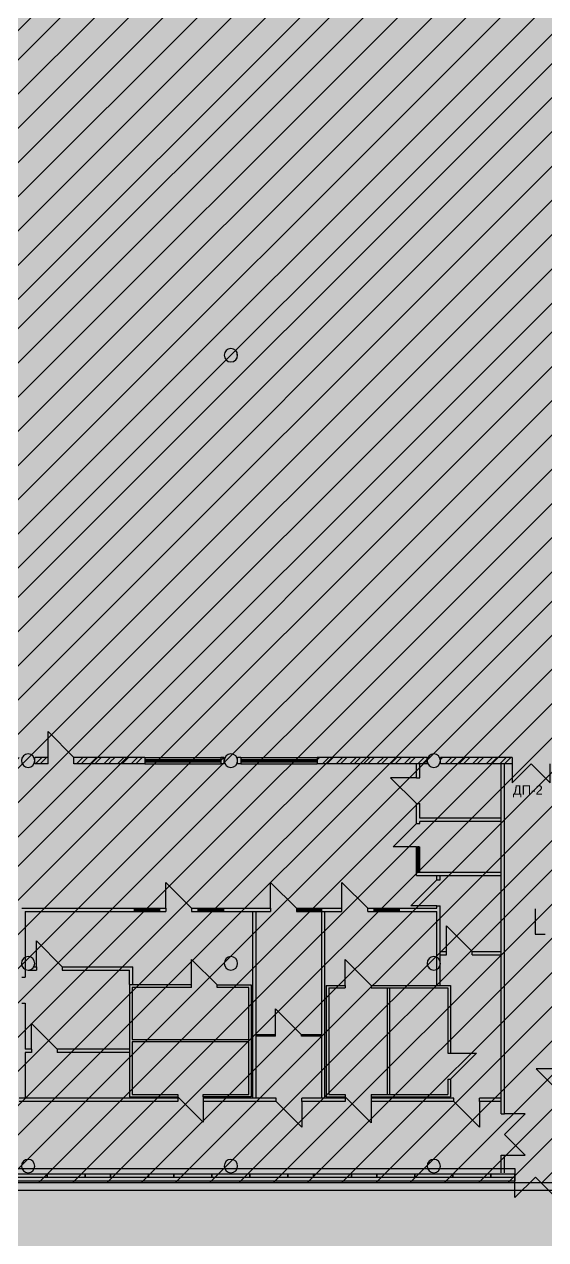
# Model space of a CAD drawing. Header units: metres. Extents: x 183920 to 185578, y 20757 to 21440.
# Drawn here: x 184799.12 to 184819.69, y 20827.28 to 20875.25 of the extents above; entities that cross this region are included whole.
import ezdxf

# ---------------------------------------------------------------- set-up
doc = ezdxf.new("R2010")
doc.units = ezdxf.units.M
for name, pattern in [('Commercial', [0]), ('Style', [0]), ('Style_10', [0]), ('Style_13', [0]), ('Wall Style 01', [0])]:
    doc.linetypes.add(name, pattern=pattern)
for name, color, linetype, true_color in [('brick', 12, 'Continuous', 0xbd0000), ('COLON', 5, 'Continuous', 0x0000ff), ('COOL', 4, 'Continuous', 0x00ffff), ('DOORS', 8, 'Continuous', 0x414141), ('DRAW', 7, 'Continuous', 0xffffff), ('GKL', 5, 'Continuous', 0x0000ff), ('Glass', 4, 'Continuous', 0x00ffff), ('Import', 7, 'Continuous', 0xff1493), ('MONOLIT', 7, 'Continuous', 0x691639), ('SENDVICH', 2, 'Continuous', 0xffff00), ('TEXT', 2, 'Continuous', 0xffff00), ('WALL', 7, 'Continuous', 0x000000), ('Walls', 7, 'Continuous', 0x68db4c), ('Zoning', 7, 'Continuous', 0x47d2e2)]:
    doc.layers.add(name, color=color, linetype=linetype, true_color=true_color)
doc.styles.add('Style', font='', dxfattribs={"height": 0.3708534375})
doc.styles.get('Style').set_extended_font_data('arial')
pattern_1 = [(45, (-3.6, 82), (-0.2694076836320746, 0.2694076836320746), []), (45, (-3.420394800000009, 82), (-0.2694076836320746, 0.2694076836320746), [])]

msp = doc.modelspace()

# ---------------------------------------------------------------- hatches: boundary and pattern name
at = {"layer": 'DRAW'}
h = msp.add_hatch(dxfattribs=at)
h.set_pattern_fill('PATTERN_5', color=256, scale=0.04, style=0, pattern_type=2)
h.set_pattern_definition(pattern_1)
edge = h.paths.add_edge_path(flags=0)
edge.add_line((184799.0096730565, 20846.18480507297), (184799.0096730565, 20846.05980507297))
edge.add_line((184799.0096730565, 20846.05980507297), (184791.5083394855, 20846.05980507297))
edge.add_arc((184791.2746730566, 20846.18480507293), 0.2649999999908644, 331.8554187010656, 360.0000000093713)
edge.add_arc((184791.2746730566, 20846.18480507302), 0.264999999985529, 359.9999999903395, 388.1445812992236)
edge.add_line((184791.5083394855, 20846.30980507297), (184799.0096730565, 20846.30980507297))
edge.add_line((184799.0096730565, 20846.30980507297), (184799.0096730565, 20846.184805073))
edge.add_line((184799.0096730565, 20846.184805073), (184799.0096730565, 20846.18480507297))
edge.add_line((184799.0096730565, 20846.18480507297), (184799.0096730565, 20846.18480507297))
h.paths.add_polyline_path([(184802.5944792274, 20846.05980507297), (184801.0793394855, 20846.05980507297), (184801.0793394855, 20846.30980507297), (184802.5944792274, 20846.30980507297), (184802.5944792274, 20846.05980507297)], flags=0)
edge = h.paths.add_edge_path(flags=0)
edge.add_line((184800.0593394855, 20846.05980507297), (184800.0593394855, 20846.30980507297))
edge.add_line((184800.0593394855, 20846.30980507297), (184799.5083394855, 20846.30980507297))
edge.add_arc((184799.2746730566, 20846.18480507297), 0.2649999999989208, -28.14458130863062, 28.14458130863062, ccw=False)
edge.add_line((184799.5083394855, 20846.05980507297), (184800.0593394855, 20846.05980507297))
edge.add_line((184800.0593394855, 20846.05980507297), (184800.0593394855, 20846.05980507297))
h.paths.add_polyline_path([(184803.8746730565, 20846.30980507297), (184803.4944792274, 20846.30980507297), (184803.4944792274, 20846.05980507297), (184803.8746730565, 20846.05980507297), (184803.8746730565, 20846.30980507297)], flags=0)
h = msp.add_hatch(dxfattribs=at)
h.set_pattern_fill('PATTERN_5', color=256, scale=0.04, style=0, pattern_type=2)
h.set_pattern_definition(pattern_1)
h.paths.add_polyline_path([(184803.4994792274, 20846.30980507297), (184802.6746730566, 20846.30980507297), (184802.6746730566, 20846.18480507297), (184803.4994792274, 20846.18480507297), (184803.4994792274, 20846.30980507297)], flags=0)
h.paths.add_polyline_path([(184803.4994792274, 20846.18480507297), (184802.6746730566, 20846.18480507297), (184802.6746730566, 20846.05980507297), (184803.4994792274, 20846.05980507297), (184803.4994792274, 20846.18480507297)], flags=0)
h.paths.add_polyline_path([(184802.6746730566, 20846.30980507297), (184802.5994792274, 20846.30980507297), (184802.5994792274, 20846.18480507297), (184802.6746730566, 20846.18480507297), (184802.6746730566, 20846.30980507297)], flags=0)
h.paths.add_polyline_path([(184802.6746730566, 20846.18480507297), (184802.5994792274, 20846.18480507297), (184802.5994792274, 20846.05980507297), (184802.6746730566, 20846.05980507297), (184802.6746730566, 20846.18480507297)], flags=0)
h = msp.add_hatch(dxfattribs=at)
h.set_pattern_fill('PATTERN_0', color=256, scale=0.04, style=0, pattern_type=2)
h.set_pattern_definition([(45, (-3.600000000000116, 82), (-0.2694076836320746, 0.2694076836320746), []), (45, (-3.420394800000009, 82), (-0.2694076836320746, 0.2694076836320746), [])])
edge = h.paths.add_edge_path(flags=0)
edge.add_arc((184807.2746730566, 20846.18480507296), 0.264999999999885, 151.8554186882143, 179.9999999971196, ccw=False)
edge.add_line((184807.0410066276, 20846.30980507297), (184806.8746730565, 20846.30980507297))
edge.add_line((184806.8746730565, 20846.30980507297), (184806.8746730565, 20846.05980507297))
edge.add_line((184806.8746730565, 20846.05980507297), (184807.0410066276, 20846.05980507297))
edge.add_arc((184807.2746730566, 20846.18480507299), 0.2650000000039646, 180.0000000031016, 208.1445813115647, ccw=False)
edge.add_line((184807.0096730565, 20846.18480507297), (184807.0096730565, 20846.18480507297))
edge = h.paths.add_edge_path(flags=0)
edge.add_line((184807.6746730566, 20846.30980507297), (184807.5083394855, 20846.30980507297))
edge.add_arc((184807.2746730566, 20846.18480507302), 0.2649999999853331, -9.671225598140154e-09, 28.14458129923412, ccw=False)
edge.add_arc((184807.2746730566, 20846.18480507293), 0.2649999999894126, -28.14458129901311, 9.44999101193389e-09, ccw=False)
edge.add_line((184807.5083394855, 20846.05980507297), (184807.6746730566, 20846.05980507297))
edge.add_line((184807.6746730566, 20846.05980507297), (184807.6746730566, 20846.30980507297))
edge.add_line((184807.6746730566, 20846.30980507297), (184807.6746730566, 20846.30980507297))
h.paths.add_polyline_path([(184811.5510028883, 20846.30980507297), (184810.6746730566, 20846.30980507297), (184810.6746730566, 20846.05980507297), (184811.1963328146, 20846.05980507297), (184811.5510028883, 20846.30980507297)], flags=0)
edge = h.paths.add_edge_path(flags=0)
edge.add_line((184815.0410066276, 20846.30980507297), (184811.5510028883, 20846.30980507297))
edge.add_line((184811.5510028883, 20846.30980507297), (184811.1963328146, 20846.05980507297))
edge.add_line((184811.1963328146, 20846.05980507297), (184815.0410066276, 20846.05980507297))
edge.add_arc((184815.2746730566, 20846.18480507299), 0.2650000000033766, 180.0000000030697, 208.1445813115965, ccw=False)
edge.add_arc((184815.2746730566, 20846.18480507296), 0.2649999999996817, 151.8554186882033, 179.9999999971306, ccw=False)
edge.add_line((184815.0410066276, 20846.30980507297), (184815.0410066276, 20846.30980507297))
edge = h.paths.add_edge_path(flags=0)
edge.add_line((184818.4046730565, 20846.30980507297), (184815.5083394855, 20846.30980507297))
edge.add_arc((184815.2746730566, 20846.18480507302), 0.2649999999851371, -9.681798474048264e-09, 28.144581299244805, ccw=False)
edge.add_arc((184815.2746730566, 20846.18480507293), 0.2649999999887592, -28.144581299048525, 9.485518148721894e-09, ccw=False)
edge.add_line((184815.5083394855, 20846.05980507297), (184818.4046730565, 20846.05980507297))
edge.add_line((184818.4046730565, 20846.05980507297), (184818.4046730565, 20846.30980507297))
edge.add_line((184818.4046730565, 20846.30980507297), (184818.4046730565, 20846.30980507297))
at = {"layer": 'Import'}
h = msp.add_hatch(dxfattribs=at)
h.set_pattern_fill('PATTERN_1', color=256, scale=15, style=0, pattern_type=2)
h.set_pattern_definition([(45, (0, 0), (-5.303300858899106, 5.303300858899107), []), (45, (1.35, 0), (-5.303300858899106, 5.303300858899107), []), (45, (2.7, 0), (-5.303300858899106, 5.303300858899107), []), (45, (4.050000000000001, 0), (-5.303300858899106, 5.303300858899107), []), (45, (5.399999999999999, 0), (-5.303300858899106, 5.303300858899107), []), (45, (6.75, 0), (-5.303300858899106, 5.303300858899107), []), (45, (8.100000000000001, 0), (-5.303300858899106, 5.303300858899107), []), (45, (9.45, 0), (-5.303300858899106, 5.303300858899107), [])])
h.paths.add_polyline_path([(184750.9646066682, 20829.53805589946), (184877.2746730566, 20829.53805589946), (184877.2746730566, 20907.90172095064), (184750.9646066682, 20907.90172095064), (184750.9646066682, 20829.53805589946)], flags=0)
at = {"layer": 'Walls', "transparency": 33554483}
msp.add_hatch(color=256, dxfattribs=at).paths.add_polyline_path([(184750.9596646682, 20829.23828739946), (184750.9596646682, 20829.53828739946), (184888.9596731682, 20829.53828739946), (184888.9596731682, 20829.23828739946), (184888.6596731681, 20829.23828739946), (184750.9596646682, 20829.23828739946)], flags=0)
at = {"layer": 'Zoning', "transparency": 33554483}
msp.add_hatch(color=256, dxfattribs=at).paths.add_polyline_path([(184979.7863903792, 20791.04482130507), (184979.4617629582, 21013.51851378724), (184803.8159741289, 21044.01882130582), (184705.1692688792, 21043.36482130507), (184705.2366155375, 20815.82403505755), (184979.7863903792, 20791.04482130507)], flags=0)

# ---------------------------------------------------------------- linework, layer by layer
at = {"layer": 'brick', "linetype": 'Style_13'}
for points in [[(184800.0593394855, 20846.30980507297), (184799.5396730565, 20846.30980507297)], [(184799.5396730565, 20846.05980507297), (184799.5396730565, 20846.30980507297)], [(184800.0593394855, 20846.05980507297), (184800.0593394855, 20846.30980507297)], [(184801.0793394855, 20846.05980507297), (184801.0793394855, 20846.30980507297)], [(184802.5994792274, 20846.30980507297), (184801.0793394855, 20846.30980507297)], [(184803.8796730565, 20846.30980507297), (184802.5994792274, 20846.30980507297)], [(184803.8796730565, 20846.30980508835), (184803.8796730565, 20846.05980508779)], [(184803.8796730565, 20846.30980508835), (184806.8796730565, 20846.30980508779)], [(184806.8796730565, 20846.30980508835), (184806.8796730565, 20846.05980508779)], [(184807.0096730565, 20846.30980507297), (184806.8796730565, 20846.30980507297)], [(184807.0096730565, 20846.05980507297), (184807.0096730565, 20846.30980507297)], [(184807.5396730565, 20846.05980507297), (184807.5396730565, 20846.30980507297)], [(184807.6696730565, 20846.30980507297), (184807.5396730565, 20846.30980507297)], [(184807.6696730565, 20846.30980508835), (184807.6696730565, 20846.05980508779)], [(184807.6696730565, 20846.30980508835), (184810.6696730565, 20846.30980508779)], [(184815.0096730565, 20846.30980507297), (184810.6696730565, 20846.30980507297)], [(184810.6696730565, 20846.30980508835), (184810.6696730565, 20846.05980508779)], [(184815.0096730565, 20846.05980507297), (184815.0096730565, 20846.30980507297)], [(184818.3646730566, 20846.30980507297), (184815.5396730565, 20846.30980507297)], [(184815.5396730565, 20846.05980507297), (184815.5396730565, 20846.30980507297)], [(184818.3646730566, 20846.30980507941), (184818.3646730566, 20846.05980507297)], [(184800.0593394855, 20846.05980507297), (184799.5396730565, 20846.05980507297)], [(184802.5994792274, 20846.05980507297), (184801.0793394855, 20846.05980507297)], [(184803.8796730565, 20846.05980507297), (184802.5994792274, 20846.05980507297)], [(184803.8796730565, 20846.05980509894), (184806.8796730565, 20846.05980509894)], [(184807.0096730565, 20846.05980507297), (184806.8796730565, 20846.05980507297)], [(184807.6696730565, 20846.05980507297), (184807.5396730565, 20846.05980507297)], [(184807.6696730565, 20846.05980509894), (184810.6696730565, 20846.05980509894)], [(184815.0096730565, 20846.05980507297), (184810.6696730565, 20846.05980507297)], [(184818.3646730566, 20846.05980507297), (184815.5396730565, 20846.05980507297)]]:
    msp.add_lwpolyline(points, dxfattribs=at)
at = {"layer": 'COLON', "linetype": 'Style_13'}
for points in [[(184807.0096730565, 20862.18480507297, 0.9999999999999999), (184807.5396730565, 20862.18480507297, 0.9999999999999999), (184807.0096730565, 20862.18480507297)], [(184799.0096730565, 20846.18480507297, 0.9999999999999999), (184799.5396730565, 20846.18480507297, 0.9999999999999999), (184799.0096730565, 20846.18480507297)], [(184807.0096730565, 20846.18480507297, 0.9999999999999999), (184807.5396730565, 20846.18480507297, 0.9999999999999999), (184807.0096730565, 20846.18480507297)], [(184815.0096730565, 20846.18480507297, 0.9999999999999999), (184815.5396730565, 20846.18480507297, 0.9999999999999999), (184815.0096730565, 20846.18480507297)], [(184799.0096730565, 20838.18480507297, 0.9999999999999999), (184799.5396730565, 20838.18480507297, 0.9999999999999999), (184799.0096730565, 20838.18480507297)], [(184807.0096730565, 20838.18480507297, 0.9999999999999999), (184807.5396730565, 20838.18480507297, 0.9999999999999999), (184807.0096730565, 20838.18480507297)], [(184815.0096730565, 20838.18480507297, 0.9999999999999999), (184815.5396730565, 20838.18480507297, 0.9999999999999999), (184815.0096730565, 20838.18480507297)], [(184799.0096730565, 20830.18480507297, 0.9999999999999999), (184799.5396730565, 20830.18480507297, 0.9999999999999999), (184799.0096730565, 20830.18480507297)], [(184807.0096730565, 20830.18480507297, 0.9999999999999999), (184807.5396730565, 20830.18480507297, 0.9999999999999999), (184807.0096730565, 20830.18480507297)], [(184815.0096730565, 20830.18480507297, 0.9999999999999999), (184815.5396730565, 20830.18480507297, 0.9999999999999999), (184815.0096730565, 20830.18480507297)]]:
    msp.add_lwpolyline(points, format="xyb", close=True, dxfattribs=at)
msp.add_lwpolyline([(184807.5246730567, 20862.18480507297), (184807.5246730567, 20862.30980507297)], dxfattribs=at)
at = {"layer": 'COOL', "linetype": 'Style_13'}
for points in [[(184805.7246730438, 20837.33480485144), (184805.7246730438, 20838.33480485144), (184806.7246730438, 20837.33480485144)], [(184811.7847439701, 20837.31480534747), (184811.7847439703, 20838.33480534747), (184812.8047439702, 20837.31480534733)], [(184805.7246730438, 20837.33480485144), (184803.2747439606, 20837.33480485144), (184803.2747439119, 20832.91480508824), (184805.1747439616, 20832.91480508824)], [(184805.7246730438, 20837.23480482435), (184803.374743957, 20837.23480482435), (184803.374743957, 20835.18480483801), (184807.9747439678, 20835.18480483801), (184807.9747439678, 20837.23480482435), (184806.7246730438, 20837.23480482435), (184806.7246730438, 20837.33480485144)], [(184805.7246730438, 20837.23480482435), (184805.7246730438, 20837.33480485144)], [(184806.7246730438, 20837.33480485144), (184808.0747439735, 20837.33480485144), (184808.0747439735, 20832.91480508824), (184806.1747439621, 20832.91480485157)], [(184811.0347439701, 20837.31480534756), (184811.0347439731, 20832.91480534756)], [(184811.0347439701, 20837.31480534756), (184811.7847439701, 20837.31480534747)], [(184811.1347439702, 20837.21480534755), (184811.134743973, 20833.01480534755)], [(184811.1347439702, 20837.21480534755), (184811.7847439702, 20837.21480534747)], [(184811.7847439701, 20837.31480534747), (184811.7847439702, 20837.21480534747)], [(184812.8047439702, 20837.31480534733), (184812.8047439702, 20837.21480534734)], [(184812.8047439702, 20837.31480534733), (184815.9347439777, 20837.31480534694)], [(184812.8047439702, 20837.21480534734), (184815.8347439778, 20837.21480534695)], [(184813.4347439778, 20837.2148053454), (184813.4347439806, 20833.01480534725)], [(184813.5347439778, 20837.21480534547), (184813.5347439806, 20833.01480534724)], [(184815.8347439778, 20837.21480534695), (184815.8347439795, 20834.63480534695)], [(184815.9347439777, 20837.31480534694), (184815.9347439795, 20834.63480534694)], [(184806.1747439621, 20832.91480485157), (184806.1747439621, 20833.01480485168), (184807.9747439678, 20833.01480485168), (184807.9747439678, 20835.08480483813), (184803.374743957, 20835.08480483813), (184803.374743957, 20833.01480485168), (184805.1747439616, 20833.01480485168), (184805.1747439616, 20832.91480508824)], [(184815.8347439795, 20834.63480534695), (184815.9347439795, 20834.63480534694)], [(184815.9347439795, 20834.63480534694), (184816.9547439795, 20834.63480534761), (184815.9347439801, 20833.61480534694)], [(184815.8347439801, 20833.61480534695), (184815.9347439801, 20833.61480534694)], [(184815.8347439801, 20833.61480534695), (184815.8347439806, 20833.01480534695)], [(184815.9347439801, 20833.61480534694), (184815.9347439806, 20832.91480534694)], [(184806.1747439621, 20832.91480485157), (184806.1747437255, 20831.91480484788), (184805.1747439616, 20832.91480508824)], [(184811.0347439731, 20832.91480534756), (184811.7847439731, 20832.91480534746)], [(184811.134743973, 20833.01480534755), (184811.784743973, 20833.01480534747)], [(184811.784743973, 20833.01480534747), (184811.7847439731, 20832.91480534746)], [(184812.804743973, 20832.91480534734), (184812.8047439729, 20831.8947848601), (184811.7847439731, 20832.91480534746)], [(184812.804743973, 20833.01480534733), (184815.8347439806, 20833.01480534695)], [(184812.804743973, 20833.01480534733), (184812.804743973, 20832.91480534734)], [(184812.804743973, 20832.91480534734), (184815.9347439806, 20832.91480534694)]]:
    msp.add_lwpolyline(points, dxfattribs=at)
at = {"layer": 'DOORS', "linetype": 'Style_10'}
for points in [[(184800.0593394855, 20846.30980507297), (184800.0593394855, 20847.32980507298), (184801.0793394855, 20846.30980507297)], [(184803.8796730565, 20846.23480508806), (184806.8796730565, 20846.23480508806)], [(184807.6696730565, 20846.23480508806), (184810.6696730565, 20846.23480508806)], [(184803.8796730565, 20846.13480508807), (184806.8796730565, 20846.13480508807)], [(184807.6696730565, 20846.13480508807), (184810.6696730565, 20846.13480508807)], [(184818.3646730566, 20846.05980507297), (184818.3646730634, 20845.30980507297), (184819.1146730566, 20846.05980507984), (184819.8646730634, 20845.30980508671), (184819.8646730566, 20846.05980508671)]]:
    msp.add_lwpolyline(points, dxfattribs=at)
at = {"layer": 'DOORS', "linetype": 'Style_13'}
for points in [[(184814.5946730565, 20845.50980507298), (184813.5746730565, 20845.50980507298), (184814.5946730565, 20844.48980507298)], [(184814.5946730565, 20842.77980507298), (184813.6746730566, 20842.77980507298), (184814.5946730565, 20843.69980507297)], [(184804.7047439743, 20840.3598050795), (184804.7047439743, 20841.3798050795), (184805.7247439743, 20840.3598050795)], [(184808.8347439742, 20840.3598050795), (184808.8347439742, 20841.3798050795), (184809.8547439742, 20840.3598050795)], [(184811.6546730565, 20840.3598050795), (184811.6546730565, 20841.3798050795), (184812.6746730566, 20840.3598050795)], [(184815.3946730566, 20840.45980507297), (184814.3746730565, 20840.45980507297), (184815.3946730566, 20841.47980507297)], [(184815.7746730566, 20838.64980507298), (184815.7746730566, 20839.66980507298), (184816.7946730565, 20838.64980507298)], [(184799.6027081416, 20838.04980507297), (184799.6027081416, 20839.06980507297), (184800.6227081416, 20838.04980507297)], [(184809.034743973, 20835.36480508508), (184809.0347439729, 20836.38480508508), (184810.054743973, 20835.36480508508)], [(184799.4046730565, 20834.79480508502), (184799.4046730565, 20835.81480508502), (184800.4246730566, 20834.79480508502)], [(184820.5146730565, 20834.02480507298), (184819.3146730565, 20834.02480507298), (184820.5146730565, 20832.82480507297)], [(184810.0747439723, 20832.73480508412), (184810.0747439725, 20831.71480508412), (184809.0547439723, 20832.734805084)], [(184817.0846730566, 20832.73480508491), (184817.0846730567, 20831.71480508491), (184816.0646730565, 20832.73480508479)], [(184818.0646730565, 20830.61980508882), (184818.8746730565, 20830.61980508882), (184818.0646730565, 20831.42980508881), (184818.8746730565, 20832.23980508882), (184818.0646730565, 20832.23980508882)], [(184820.0946730565, 20829.74980507297), (184820.0946730565, 20828.93980507298), (184819.2846730565, 20829.74980507297), (184818.4746730565, 20828.93980507298), (184818.4746730565, 20829.74980507297)]]:
    msp.add_lwpolyline(points, dxfattribs=at)
at = {"layer": 'GKL', "linetype": 'Style_13'}
for points in [[(184814.5946730565, 20845.50980507298), (184814.5946730565, 20846.05980507297)], [(184814.7246730565, 20845.50980507298), (184814.7246730565, 20846.05980507297)], [(184817.9346730565, 20832.23980508882), (184817.9346730565, 20846.05980507297)], [(184818.0646730565, 20832.23980508882), (184818.0646730565, 20846.05980507297)], [(184814.5946730565, 20845.50980507298), (184814.7246730565, 20845.50980507298)], [(184814.5946730565, 20843.69980507297), (184814.5946730565, 20844.48980507298)], [(184814.5946730565, 20844.48980507298), (184814.7246730565, 20844.48980507298)], [(184814.7246730565, 20843.90980507297), (184814.7246730565, 20844.48980507298)], [(184817.9346730565, 20843.90980507297), (184814.7246730565, 20843.90980507297)], [(184814.7246730565, 20843.69980507297), (184814.7246730565, 20843.77980507298)], [(184817.9346730565, 20843.77980507298), (184814.7246730565, 20843.77980507298)], [(184814.5946730565, 20843.69980507297), (184814.7246730565, 20843.69980507297)], [(184814.5946730565, 20842.77980507298), (184814.7246730565, 20842.77980507298)], [(184814.5946730565, 20841.64980507298), (184814.5946730565, 20842.77980507298)], [(184814.7246730565, 20841.77980507298), (184814.7246730565, 20842.77980507298)], [(184814.5946730565, 20841.77980507298), (184817.9346730565, 20841.77980507298)], [(184814.5946730565, 20841.64980507298), (184817.9346730565, 20841.64980507298)], [(184815.3946730566, 20841.47980507297), (184815.3946730566, 20841.64980507298)], [(184815.3946730566, 20841.47980507297), (184815.5246730566, 20841.47980507297)], [(184815.5246730566, 20841.47980507297), (184815.5246730566, 20841.64980507298)], [(184815.3946730566, 20840.45980507297), (184815.5246730566, 20840.45980507297)], [(184815.3946730566, 20840.3598050795), (184815.3946730566, 20840.45980507297)], [(184815.5246730566, 20837.31480534699), (184815.5246730566, 20840.45980507297)], [(184799.0246730566, 20840.3598050795), (184804.7047439743, 20840.3598050795)], [(184799.1546730565, 20840.2298050795), (184799.1546730565, 20837.63480509933)], [(184799.1546730565, 20840.2298050795), (184804.7047439742, 20840.2298050795)], [(184803.4547439743, 20840.3598050795), (184803.4547439742, 20840.2298050795)], [(184804.4547439743, 20840.3598050795), (184804.4547439742, 20840.2298050795)], [(184804.7047439743, 20840.3598050795), (184804.7047439742, 20840.2298050795)], [(184805.7247439743, 20840.3598050795), (184808.8347439742, 20840.3598050795)], [(184805.7247439743, 20840.3598050795), (184805.7247439742, 20840.2298050795)], [(184805.7247439742, 20840.2298050795), (184808.8347439742, 20840.2298050795)], [(184805.9747439743, 20840.3598050795), (184805.9747439742, 20840.2298050795)], [(184806.9747439743, 20840.3598050795), (184806.9747439742, 20840.2298050795)], [(184808.1247439742, 20840.2298050795), (184808.1247439723, 20832.86480508507)], [(184808.2547439742, 20840.2298050795), (184808.2547439723, 20832.86480508507)], [(184808.8347439742, 20840.3598050795), (184808.8347439742, 20840.2298050795)], [(184809.8547439742, 20840.3598050795), (184811.6546730565, 20840.3598050795)], [(184809.8547439742, 20840.3598050795), (184809.8547439742, 20840.2298050795)], [(184809.8547439742, 20840.2298050795), (184811.6546730565, 20840.2298050795)], [(184810.8547439723, 20832.86480508509), (184810.8547439743, 20840.3598050795)], [(184810.9847439723, 20832.86480508509), (184810.9847439742, 20840.2298050795)], [(184811.6546730565, 20840.2298050795), (184811.6546730565, 20840.3598050795)], [(184812.6746730566, 20840.2298050795), (184812.6746730566, 20840.3598050795)], [(184812.6746730566, 20840.3598050795), (184815.3946730566, 20840.3598050795)], [(184812.6746730566, 20840.2298050795), (184815.3946730566, 20840.2298050795)], [(184812.9246730566, 20840.2298050795), (184812.9246730566, 20840.3598050795)], [(184813.9246730566, 20840.2298050795), (184813.9246730566, 20840.3598050795)], [(184815.3946730566, 20837.314805347), (184815.3946730566, 20840.2298050795)], [(184815.5246730566, 20838.64980507298), (184815.7746730566, 20838.64980507298)], [(184815.5246730566, 20838.51980507297), (184815.7746730566, 20838.51980507297)], [(184815.7746730566, 20838.51980507297), (184815.7746730566, 20838.64980507298)], [(184816.7946730565, 20838.51980507297), (184816.7946730565, 20838.64980507298)], [(184816.7946730565, 20838.64980507298), (184817.9346730565, 20838.64980507298)], [(184816.7946730565, 20838.51980507297), (184817.9346730565, 20838.51980507297)], [(184799.5027081416, 20838.04980507297), (184799.6027081416, 20838.04980507297)], [(184799.6027081416, 20838.04980507297), (184799.6027081416, 20837.91980507298)], [(184800.6227081416, 20838.04980507297), (184800.6227081416, 20837.91980507298)], [(184800.6227081416, 20838.04980507297), (184803.4047439597, 20838.04980507297)], [(184803.4047439597, 20837.34356042399), (184803.4047439597, 20838.04980507297)], [(184799.0246730566, 20837.63480509933), (184799.1546730565, 20837.63480509933)], [(184799.2746730566, 20837.91980507298), (184799.6027081416, 20837.91980507298)], [(184800.6227081416, 20837.91980507298), (184803.2747439597, 20837.91980507298)], [(184803.2747439597, 20837.34356042399), (184803.2747439597, 20837.91980507298)], [(184799.0246730566, 20836.61480509934), (184799.1546730565, 20836.61480509934)], [(184799.1546730565, 20836.61480509934), (184799.1546730565, 20834.79480508502)], [(184809.034743973, 20835.36480508508), (184808.254743973, 20835.36480508507)], [(184809.0347439729, 20835.31480508508), (184808.2547439729, 20835.31480508507)], [(184809.0347439729, 20835.31480508508), (184809.034743973, 20835.36480508508)], [(184810.0547439729, 20835.31480508508), (184810.054743973, 20835.36480508508)], [(184810.8547439729, 20835.36480508509), (184810.054743973, 20835.36480508508)], [(184810.8547439729, 20835.31480508509), (184810.0547439729, 20835.31480508508)], [(184799.4046730565, 20834.79480508502), (184799.1546730565, 20834.79480508502)], [(184799.4046730565, 20834.66480508502), (184799.1546730565, 20834.66480508502)], [(184799.1546730565, 20834.66480508502), (184799.1546730565, 20832.86480508502)], [(184799.4046730565, 20834.79480508502), (184799.4046730565, 20834.66480508502)], [(184800.4246730566, 20834.79480508502), (184800.4246730566, 20834.66480508503)], [(184803.2747439325, 20834.79480508504), (184800.4246730566, 20834.79480508502)], [(184803.2747439311, 20834.66480508504), (184800.4246730566, 20834.66480508503)], [(184805.1747439616, 20832.86480508505), (184798.9247672164, 20832.86480508502)], [(184805.1747439616, 20832.73480508356), (184798.9247672164, 20832.73480508285)], [(184805.1747439616, 20832.86480508505), (184805.1747439616, 20832.73480508356)], [(184809.0547439723, 20832.86480508508), (184806.1747439621, 20832.86480508506)], [(184806.1747439621, 20832.86480508506), (184806.1747439621, 20832.73480508367)], [(184809.0547439723, 20832.734805084), (184806.1747439621, 20832.73480508367)], [(184809.0547439723, 20832.734805084), (184809.0547439723, 20832.86480508508)], [(184811.7847439731, 20832.86480508509), (184810.0747439723, 20832.86480508508)], [(184810.0747439723, 20832.73480508412), (184810.0747439723, 20832.86480508508)], [(184811.7847439731, 20832.73480508431), (184810.0747439723, 20832.73480508412)], [(184811.7847439731, 20832.86480508509), (184811.7847439731, 20832.73480508431)], [(184816.0646730565, 20832.86480508512), (184812.804743973, 20832.8648050851)], [(184812.804743973, 20832.8648050851), (184812.804743973, 20832.73480508443)], [(184816.0646730565, 20832.73480508479), (184812.804743973, 20832.73480508443)], [(184816.0646730565, 20832.73480508479), (184816.0646730565, 20832.86480508512)], [(184817.9346730565, 20832.86480508512), (184817.0846730566, 20832.86480508512)], [(184817.0846730566, 20832.73480508491), (184817.0846730566, 20832.86480508512)], [(184817.9346730565, 20832.73480508501), (184817.0846730566, 20832.73480508491)], [(184817.9346730565, 20832.23980508882), (184818.0646730565, 20832.23980508882)], [(184817.9346730565, 20829.91980507298), (184817.9346730565, 20830.61980508882)], [(184817.9346730565, 20830.61980508882), (184818.0646730565, 20830.61980508882)], [(184818.0646730565, 20829.91980507298), (184818.0646730565, 20830.61980508882)]]:
    msp.add_lwpolyline(points, dxfattribs=at)
at = {"layer": 'Glass', "linetype": 'Style_13'}
for points in [[(184803.8796730565, 20846.15480507298), (184803.9396730565, 20846.15480507298), (184803.9396730565, 20846.21480507297), (184803.8796730565, 20846.21480507297), (184803.8796730565, 20846.15480507298)], [(184804.8596730565, 20846.15480507298), (184804.9196730565, 20846.15480507298), (184804.9196730565, 20846.21480507297), (184804.8596730565, 20846.21480507297), (184804.8596730565, 20846.15480507298)], [(184805.8396730565, 20846.15480507298), (184805.8996730566, 20846.15480507298), (184805.8996730566, 20846.21480507297), (184805.8396730565, 20846.21480507297), (184805.8396730565, 20846.15480507298)], [(184806.8196730565, 20846.15480507298), (184806.8796730565, 20846.15480507298), (184806.8796730565, 20846.21480507297), (184806.8196730565, 20846.21480507297), (184806.8196730565, 20846.15480507298)], [(184807.6696730565, 20846.15480507298), (184807.7296730565, 20846.15480507298), (184807.7296730565, 20846.21480507297), (184807.6696730565, 20846.21480507297), (184807.6696730565, 20846.15480507298)], [(184808.6496730566, 20846.15480507298), (184808.7096730566, 20846.15480507298), (184808.7096730566, 20846.21480507297), (184808.6496730566, 20846.21480507297), (184808.6496730566, 20846.15480507298)], [(184809.6296730565, 20846.15480507298), (184809.6896730565, 20846.15480507298), (184809.6896730565, 20846.21480507297), (184809.6296730565, 20846.21480507297), (184809.6296730565, 20846.15480507298)], [(184810.6096730565, 20846.15480507298), (184810.6696730565, 20846.15480507298), (184810.6696730565, 20846.21480507297), (184810.6096730565, 20846.21480507297), (184810.6096730565, 20846.15480507298)], [(184814.6296730566, 20842.77980507298), (184814.6296730566, 20842.71980507297), (184814.6896730565, 20842.71980507297), (184814.6896730565, 20842.77980507298), (184814.6296730566, 20842.77980507298)], [(184814.6296730566, 20841.83980507297), (184814.6296730566, 20841.77980507298), (184814.6896730565, 20841.77980507298), (184814.6896730565, 20841.83980507297), (184814.6296730566, 20841.83980507297)], [(184803.4547439743, 20840.26480507952), (184803.5147439743, 20840.26480507952), (184803.5147439743, 20840.32480507948), (184803.4547439743, 20840.32480507948), (184803.4547439743, 20840.26480507952)], [(184804.3947439743, 20840.26480507952), (184804.4547439743, 20840.26480507952), (184804.4547439743, 20840.32480507948), (184804.3947439743, 20840.32480507948), (184804.3947439743, 20840.26480507952)], [(184805.9747434247, 20840.26480507952), (184806.0347434247, 20840.26480507952), (184806.0347434247, 20840.32480507948), (184805.9747434247, 20840.32480507948), (184805.9747434247, 20840.26480507952)], [(184806.9147434247, 20840.26480507952), (184806.9747434247, 20840.26480507952), (184806.9747434247, 20840.32480507948), (184806.9147434247, 20840.32480507948), (184806.9147434247, 20840.26480507952)], [(184809.8547439742, 20840.26479673031), (184809.9147439743, 20840.26479673031), (184809.9147439743, 20840.32479673029), (184809.8547439742, 20840.32479673029), (184809.8547439742, 20840.26479673031)], [(184810.7947439743, 20840.26479673031), (184810.8547439742, 20840.26479673031), (184810.8547439742, 20840.32479673029), (184810.7947439743, 20840.32479673029), (184810.7947439743, 20840.26479673031)], [(184812.9246730566, 20840.26480507952), (184812.9846730565, 20840.26480507952), (184812.9846730565, 20840.32480507948), (184812.9246730566, 20840.32480507948), (184812.9246730566, 20840.26480507952)], [(184813.8646730566, 20840.26480507952), (184813.9246730566, 20840.26480507952), (184813.9246730566, 20840.32480507948), (184813.8646730566, 20840.32480507948), (184813.8646730566, 20840.26480507952)], [(184800.0246730566, 20829.74980507297), (184801.5246730566, 20829.74980507297), (184801.5246730566, 20829.86980507297), (184800.0246730566, 20829.86980507297), (184800.0246730566, 20829.74980507297)], [(184802.5246730566, 20829.74980507297), (184804.0246730566, 20829.74980507297), (184804.0246730566, 20829.86980507297), (184802.5246730566, 20829.86980507297), (184802.5246730566, 20829.74980507297)], [(184805.0246730566, 20829.74980507297), (184806.5246730566, 20829.74980507297), (184806.5246730566, 20829.86980507297), (184805.0246730566, 20829.86980507297), (184805.0246730566, 20829.74980507297)], [(184808.0246730566, 20829.74980507297), (184809.5246730566, 20829.74980507297), (184809.5246730566, 20829.86980507297), (184808.0246730566, 20829.86980507297), (184808.0246730566, 20829.74980507297)], [(184810.5246730566, 20829.74980507297), (184812.0246730566, 20829.74980507297), (184812.0246730566, 20829.86980507297), (184810.5246730566, 20829.86980507297), (184810.5246730566, 20829.74980507297)], [(184813.0246730566, 20829.74980507297), (184814.5246730566, 20829.74980507297), (184814.5246730566, 20829.86980507297), (184813.0246730566, 20829.86980507297), (184813.0246730566, 20829.74980507297)], [(184816.0246730566, 20829.74980507297), (184817.5246730566, 20829.74980507297), (184817.5246730566, 20829.86980507297), (184816.0246730566, 20829.86980507297), (184816.0246730566, 20829.74980507297)]]:
    msp.add_lwpolyline(points, close=True, dxfattribs=at)
for points in [[(184803.9396730565, 20846.21480507297), (184806.8196730565, 20846.21480507297)], [(184807.7296730565, 20846.21480507297), (184810.6096730565, 20846.21480507297)], [(184806.8196730565, 20846.15480507298), (184803.9396730565, 20846.15480507298)], [(184810.6096730565, 20846.15480507298), (184807.7296730565, 20846.15480507298)], [(184814.6296730566, 20842.71980507297), (184814.6296730566, 20841.83980507297)], [(184814.6896730565, 20842.71980507297), (184814.6896730565, 20841.83980507297)], [(184803.5147439743, 20840.32480507948), (184804.3947439743, 20840.32480507948)], [(184803.5147439743, 20840.26480507952), (184804.3947439743, 20840.26480507952)], [(184806.0347434247, 20840.32480507948), (184806.9147434247, 20840.32480507948)], [(184806.0347434247, 20840.26480507952), (184806.9147434247, 20840.26480507952)], [(184809.9147439743, 20840.32479673029), (184810.7947439743, 20840.32479673029)], [(184809.9147439743, 20840.26479673031), (184810.7947439743, 20840.26479673031)], [(184812.9846730565, 20840.32480507948), (184813.8646730566, 20840.32480507948)], [(184812.9846730565, 20840.26480507952), (184813.8646730566, 20840.26480507952)]]:
    msp.add_lwpolyline(points, dxfattribs=at)
at = {"layer": 'Import', "linetype": 'Commercial'}
msp.add_lwpolyline([(184750.9646066682, 20829.53805589946), (184877.2746730566, 20829.53805589946), (184877.2746730566, 20907.90172095064), (184750.9646066682, 20907.90172095064), (184750.9646066682, 20829.53805589946)], close=True, dxfattribs=at)
at = {"layer": 'MONOLIT', "linetype": 'Style_13'}
for points in [[(184763.1096730565, 20830.08480507297), (184818.4746730565, 20830.08480507297)], [(184818.4746730565, 20830.08480507297), (184818.4746730565, 20829.60480507297)], [(184763.1096730565, 20829.60480507297), (184818.4746730565, 20829.60480507297)]]:
    msp.add_lwpolyline(points, dxfattribs=at)
at = {"layer": 'SENDVICH', "linetype": 'Style_13'}
for points in [[(184798.5246730566, 20829.74980507297), (184800.0246730566, 20829.74980507297), (184800.0246730566, 20829.86980507297), (184798.5246730566, 20829.86980507297), (184798.5246730566, 20829.74980507297)], [(184801.5246730566, 20829.74980507297), (184802.5246730566, 20829.74980507297), (184802.5246730566, 20829.86980507297), (184801.5246730566, 20829.86980507297), (184801.5246730566, 20829.74980507297)], [(184804.0246730566, 20829.74980507297), (184805.0246730566, 20829.74980507297), (184805.0246730566, 20829.86980507297), (184804.0246730566, 20829.86980507297), (184804.0246730566, 20829.74980507297)], [(184806.5246730566, 20829.74980507297), (184808.0246730566, 20829.74980507297), (184808.0246730566, 20829.86980507297), (184806.5246730566, 20829.86980507297), (184806.5246730566, 20829.74980507297)], [(184809.5246730566, 20829.74980507297), (184810.5246730566, 20829.74980507297), (184810.5246730566, 20829.86980507297), (184809.5246730566, 20829.86980507297), (184809.5246730566, 20829.74980507297)], [(184812.0246730566, 20829.74980507297), (184813.0246730566, 20829.74980507297), (184813.0246730566, 20829.86980507297), (184812.0246730566, 20829.86980507297), (184812.0246730566, 20829.74980507297)], [(184814.5246730566, 20829.74980507297), (184816.0246730566, 20829.74980507297), (184816.0246730566, 20829.86980507297), (184814.5246730566, 20829.86980507297), (184814.5246730566, 20829.74980507297)], [(184817.5246730566, 20829.74980507297), (184818.4746730565, 20829.74980507297), (184818.4746730565, 20829.86980507297), (184817.5246730566, 20829.86980507297), (184817.5246730566, 20829.74980507297)]]:
    msp.add_lwpolyline(points, close=True, dxfattribs=at)
at = {"layer": 'WALL', "linetype": 'Style'}
msp.add_lwpolyline([(184819.2746730566, 20840.34117870124), (184819.2746730566, 20839.34149424051), (184819.6751498818, 20839.34149424051)], dxfattribs=at)
at = {"layer": 'Walls', "linetype": 'Wall Style 01'}
for points in [[(184750.9596646682, 20829.53828739946), (184888.9596731682, 20829.53828739946), (184888.9596731682, 20829.23828739946)], [(184750.9596646682, 20829.23828739946), (184888.6596731681, 20829.23828739946)]]:
    msp.add_lwpolyline(points, dxfattribs=at)

# ---------------------------------------------------------------- texts
at = {"layer": 'TEXT', "insert": (184818.393322, 20844.7305453376), "char_height": 0.3708534375, "width": 1.994980015370881, "attachment_point": 7, "style": 'Style'}
msp.add_mtext('ДП-2', dxfattribs=at)

doc.saveas('drawing.dxf')
